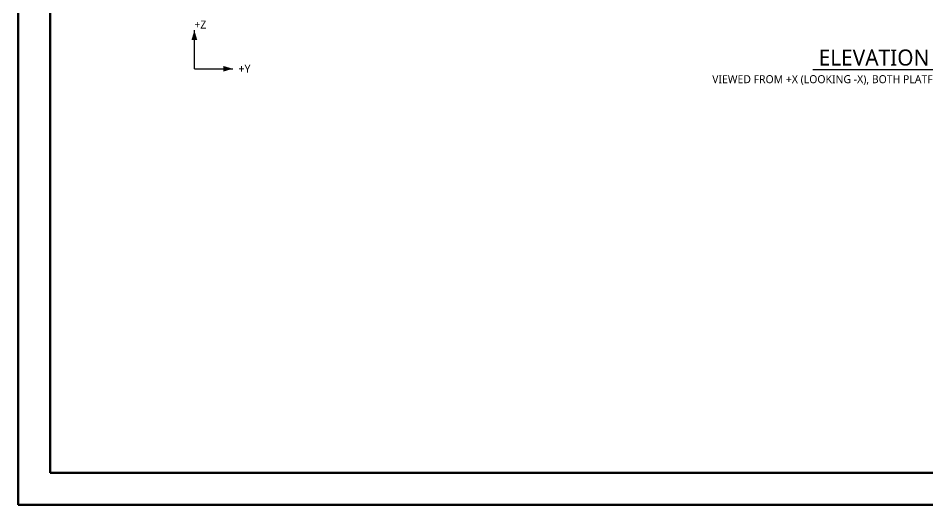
# Model space of a CAD drawing. Header units: millimetres. Extents: x -11795 to 47768, y 22971 to 65021.
# Drawn here: x -11795 to 2405, y 22971 to 30562 of the extents above; entities that cross this region are included whole.
import ezdxf
from ezdxf.enums import TextEntityAlignment as Align

# ---------------------------------------------------------------- set-up
doc = ezdxf.new("R2010")
doc.units = ezdxf.units.MM
for name, color, linetype, lineweight in [('AXES', 6, 'Continuous', 25), ('FRAME', 7, 'Continuous', 50), ('TEXT', 2, 'Continuous', 25)]:
    doc.layers.add(name, color=color, linetype=linetype, lineweight=lineweight)
doc.styles.add('OpenSans', font='OpenSans-Regular.ttf')

msp = doc.modelspace()

# ---------------------------------------------------------------- linework, layer by layer
at = {"layer": 'AXES'}
for q in [(-9044.6, 30373.1), (-8444.6, 29773.1)]:
    msp.add_line((-9044.6, 29773.1), q, dxfattribs=at)
for points in [[(-9044.6, 30373.1), (-9089.6, 30223.1), (-8999.6, 30223.1)], [(-8444.6, 29773.1), (-8594.6, 29818.1), (-8594.6, 29728.1)]]:
    msp.add_solid(points, dxfattribs=at)
at = {"layer": 'FRAME'}
for points in [[(-11794.6, 22971.3), (47655.4, 22971.3), (47655.4, 65021.3), (-11794.6, 65021.3)], [(-11294.6, 23471.3), (47155.4, 23471.3), (47155.4, 64521.3), (-11294.6, 64521.3)]]:
    msp.add_lwpolyline(points, close=True, dxfattribs=at)
at = {"layer": 'TEXT'}
msp.add_line((608.6, 29760.6), (2521.1, 29760.6), dxfattribs=at)

# ---------------------------------------------------------------- texts
at = {"layer": 'AXES', "style": 'OpenSans'}
for s, p in [('+Z', (-9044.6, 30400.6)), ('+Y', (-8354.6, 29710.6))]:
    msp.add_text(s, height=125, dxfattribs=at).set_placement(p)
at = {"layer": 'TEXT', "style": 'OpenSans'}
for s, height, p in [('ELEVATION', 250, (1564.8, 30073.1)), ('VIEWED FROM +X (LOOKING -X), BOTH PLATFORMS   -   SCALE 1:50', 125, (1564.8, 29673.1))]:
    msp.add_text(s, height=height, dxfattribs=at).set_placement(p, align=Align.TOP_CENTER)

doc.saveas('drawing.dxf')
